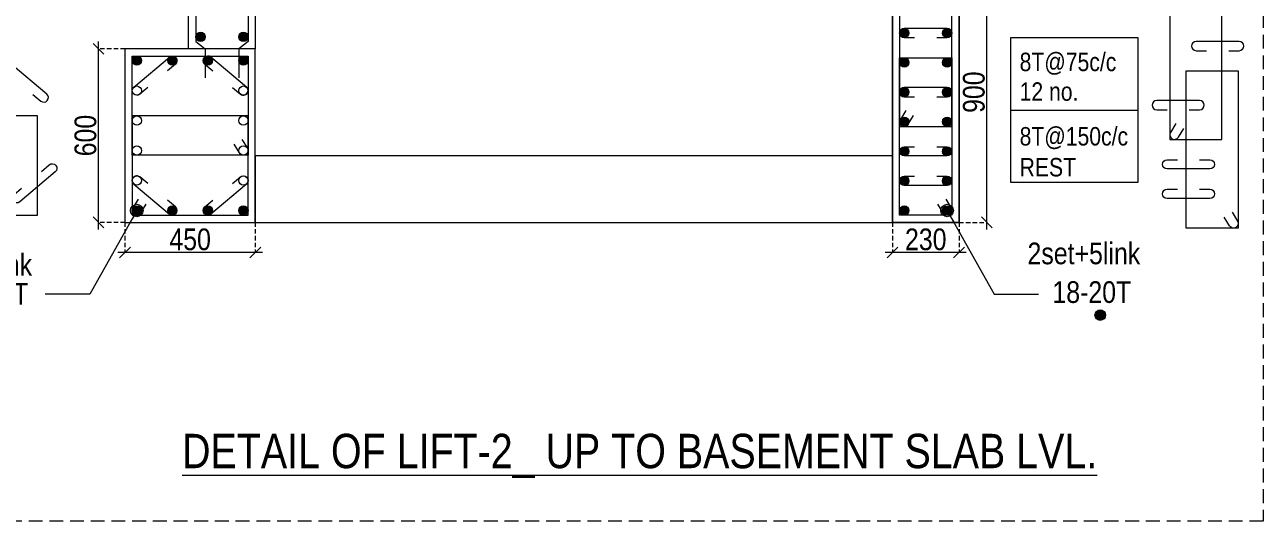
# Model space of a CAD drawing. Header units: millimetres. Extents: x 1112055 to 3390982, y -148532 to 766891.
# Drawn here: x 2625338 to 2642443, y 347435 to 354300 of the extents above; entities that cross this region are included whole.
import ezdxf

# ---------------------------------------------------------------- set-up
doc = ezdxf.new("R2010")
doc.units = ezdxf.units.MM
doc.header["$PDMODE"] = 35
doc.header["$PDSIZE"] = -25
doc.linetypes.add('DASHED2', pattern=[0.375, 0.25, -0.125])
doc.linetypes.add('Hidden', pattern=[9.525, 6.35, -3.175])
for name, color, linetype, lineweight in [('B COL. SIZE DIM', 220, 'Continuous', 25), ('B COLUMN', 1, 'Hidden', 9), ('B P.C.C', 251, 'Continuous', 0), ('B STEEL', 34, 'Continuous', 15), ('B STEEL TEXT', 7, 'Continuous', 15), ('B TITLE BLOCK', 250, 'Continuous', 0)]:
    doc.layers.add(name, color=color, linetype=linetype, lineweight=lineweight)
doc.styles.add('ARIAL', font='arial.ttf')
doc.styles.add('dim inside', font='romans.shx', dxfattribs={"width": 0.8, "height": 125})
doc.styles.add('SWINC', font='swissc.ttf')
doc.dimstyles.new('DIM 1', dxfattribs={"dimscale": 0, "dimtxt": 230, "dimasz": 150, "dimexe": 0.18, "dimexo": 0.0625, "dimgap": 0.5, "dimtad": 1, "dimdec": 0, "dimzin": 0, "dimdsep": 46, "dimtxsty": 'ARIAL', "dimblk": 'OBLIQUE', "dimcen": 6, "dimse1": 1, "dimse2": 1, "dimclrd": 256, "dimclrt": 256, "dimadec": 0, "dimazin": 2, "dimtfac": 0.75, "dimtdec": 0, "dimtix": 1, "dimtofl": 0, "dimtmove": 1, "dimatfit": 3, "dimldrblk": 'OPEN30', "dimfxl": 0.18, "dimfrac": 1, "dimtolj": 1, "dimtzin": 0, "dimlwd": -1, "dimarcsym": 0})
doc.dimstyles.new('dim inside', dxfattribs={"dimtxt": 125, "dimasz": 100, "dimexe": 0, "dimexo": 0, "dimgap": 10, "dimtad": 0, "dimdec": 0, "dimzin": 0, "dimdsep": 46, "dimtxsty": 'dim inside', "dimblk": 'SMALL', "dimcen": 0.09, "dimadec": 0, "dimazin": 0, "dimtfac": 1, "dimtdec": 0, "dimtofl": 0, "dimtmove": 0, "dimatfit": 3, "dimfxl": 1, "dimtolj": 1, "dimtzin": 0, "dimarcsym": 2})

# ---------------------------------------------------------------- blocks, each defined once
blk = doc.blocks.new('_Oblique')
at = {"color": 0, "linetype": 'ByBlock', "lineweight": -2}
blk.add_line((-0.5, -0.5), (0.5, 0.5), dxfattribs=at)
blk = doc.blocks.new('*D1568')
at = {"layer": 'B COL. SIZE DIM', "color": 250, "linetype": 'DASHED2', "lineweight": 9, "ltscale": 250, "transparency": 16777216}
for p, q in [((2637322, 351568), (2637322, 351152)), ((2638242, 351568), (2638242, 351152))]:
    blk.add_line(p, q, dxfattribs=at)
at = {"layer": 'B COL. SIZE DIM', "color": 250, "lineweight": 9, "ltscale": 250, "transparency": 16777216}
blk.add_line((2638342, 351152), (2637222, 351152), dxfattribs=at)
at = {"layer": 'Defpoints', "color": 0, "ltscale": 250, "transparency": 16777216}
for p in [(2637322, 351568), (2638242, 351568), (2637322, 351152)]:
    blk.add_point(p, dxfattribs=at)
at = {"layer": 'B COL. SIZE DIM', "color": 250, "lineweight": 9, "ltscale": 250, "transparency": 16777216, "xscale": 150, "yscale": 150, "zscale": 150, "rotation": 180}
blk.add_blockref('_Oblique', (2637322, 351152), dxfattribs=at)
at = {"layer": 'B COL. SIZE DIM', "color": 250, "lineweight": 9, "ltscale": 250, "transparency": 16777216, "xscale": 150, "yscale": 150, "zscale": 150}
blk.add_blockref('_Oblique', (2638242, 351152), dxfattribs=at)
at = {"layer": 'B COL. SIZE DIM', "color": 6, "ltscale": 250, "transparency": 16777216, "insert": (2637782, 351331), "char_height": 300, "attachment_point": 5, "style": 'SWINC'}
blk.add_mtext('\\A1;230', dxfattribs=at)
blk = doc.blocks.new('*D1569')
at = {"layer": 'B COL. SIZE DIM', "color": 250, "linetype": 'DASHED2', "lineweight": 9, "ltscale": 250, "transparency": 16777216}
for p, q in [((2638242, 355168), (2638626, 355168)), ((2638242, 351568), (2638626, 351568))]:
    blk.add_line(p, q, dxfattribs=at)
at = {"layer": 'B COL. SIZE DIM', "color": 250, "lineweight": 9, "ltscale": 250, "transparency": 16777216}
blk.add_line((2638626, 351468), (2638626, 355268), dxfattribs=at)
at = {"layer": 'Defpoints', "color": 0, "ltscale": 250, "transparency": 16777216}
for p in [(2638242, 355168), (2638626, 355168), (2638242, 351568)]:
    blk.add_point(p, dxfattribs=at)
at = {"layer": 'B COL. SIZE DIM', "color": 250, "lineweight": 9, "ltscale": 250, "transparency": 16777216, "xscale": 150, "yscale": 150, "zscale": 150}
for p, rotation in [((2638626, 355168), 90), ((2638626, 351568), 270)]:
    blk.add_blockref('_Oblique', p, dxfattribs=dict(at, rotation=rotation))
at = {"layer": 'B COL. SIZE DIM', "color": 6, "ltscale": 250, "transparency": 16777216, "insert": (2638447, 353368), "char_height": 300, "attachment_point": 5, "rotation": 90, "style": 'SWINC'}
blk.add_mtext('\\A1;900', dxfattribs=at)
blk = doc.blocks.new('*D1555')
at = {"layer": 'B COL. SIZE DIM', "color": 250, "linetype": 'DASHED2', "lineweight": 9, "ltscale": 250, "transparency": 16777216}
for p, q in [((2626722, 351568), (2626722, 351152)), ((2628522, 351568), (2628522, 351152))]:
    blk.add_line(p, q, dxfattribs=at)
at = {"layer": 'B COL. SIZE DIM', "color": 250, "lineweight": 9, "ltscale": 250, "transparency": 16777216}
blk.add_line((2628622, 351152), (2626622, 351152), dxfattribs=at)
at = {"layer": 'Defpoints', "color": 0, "ltscale": 250, "transparency": 16777216}
for p in [(2626722, 351568), (2628522, 351568), (2626722, 351152)]:
    blk.add_point(p, dxfattribs=at)
at = {"layer": 'B COL. SIZE DIM', "color": 250, "lineweight": 9, "ltscale": 250, "transparency": 16777216, "xscale": 150, "yscale": 150, "zscale": 150, "rotation": 180}
blk.add_blockref('_Oblique', (2626722, 351152), dxfattribs=at)
at = {"layer": 'B COL. SIZE DIM', "color": 250, "lineweight": 9, "ltscale": 250, "transparency": 16777216, "xscale": 150, "yscale": 150, "zscale": 150}
blk.add_blockref('_Oblique', (2628522, 351152), dxfattribs=at)
at = {"layer": 'B COL. SIZE DIM', "color": 6, "ltscale": 250, "transparency": 16777216, "insert": (2627622, 351331), "char_height": 300, "attachment_point": 5, "style": 'SWINC'}
blk.add_mtext('\\A1;450', dxfattribs=at)
blk = doc.blocks.new('*D1556')
at = {"layer": 'B COL. SIZE DIM', "color": 250, "lineweight": 9, "ltscale": 250, "transparency": 16777216}
blk.add_line((2626356, 351468), (2626356, 354068), dxfattribs=at)
at = {"layer": 'B COL. SIZE DIM', "color": 250, "linetype": 'DASHED2', "lineweight": 9, "ltscale": 250, "transparency": 16777216}
for p, q in [((2626722, 353968), (2626356, 353968)), ((2626722, 351568), (2626356, 351568))]:
    blk.add_line(p, q, dxfattribs=at)
at = {"layer": 'Defpoints', "color": 0, "lineweight": 30, "ltscale": 250, "transparency": 16777216}
for p in [(2626356, 353968), (2626722, 353968), (2626722, 351568)]:
    blk.add_point(p, dxfattribs=at)
at = {"layer": 'B COL. SIZE DIM', "color": 250, "lineweight": 9, "ltscale": 250, "transparency": 16777216, "xscale": 150, "yscale": 150, "zscale": 150}
for p, rotation in [((2626356, 353968), 90), ((2626356, 351568), 270)]:
    blk.add_blockref('_Oblique', p, dxfattribs=dict(at, rotation=rotation))
at = {"layer": 'B COL. SIZE DIM', "color": 6, "ltscale": 250, "transparency": 16777216, "insert": (2626177, 352768), "char_height": 300, "attachment_point": 5, "rotation": 90, "style": 'SWINC'}
blk.add_mtext('\\A1;600', dxfattribs=at)

msp = doc.modelspace()

# ---------------------------------------------------------------- hatches: boundary and pattern name
at = {"layer": 'B STEEL', "lineweight": 30}
h = msp.add_hatch(color=34, dxfattribs=at)
edge = h.paths.add_edge_path()
edge.add_arc((2637485.5, 354185.9), 64, -180, 180)
h = msp.add_hatch(color=34, dxfattribs=at)
edge = h.paths.add_edge_path()
edge.add_arc((2638077.5, 354185.9), 64, -180, 180)
at = {"layer": 'B STEEL', "lineweight": 9, "ltscale": 0.5}
h = msp.add_hatch(color=34, dxfattribs=at)
edge = h.paths.add_edge_path()
edge.add_arc((2627765.5, 354131.9), 64, 0, 360, ccw=False)
h = msp.add_hatch(color=34, dxfattribs=at)
edge = h.paths.add_edge_path()
edge.add_arc((2628357.5, 354131.9), 64, -540, -180)
h = msp.add_hatch(color=34, dxfattribs=at)
edge = h.paths.add_edge_path()
edge.add_arc((2626885.5, 353803.9), 64, 0, 360, ccw=False)
h = msp.add_hatch(color=34, dxfattribs=at)
edge = h.paths.add_edge_path()
edge.add_arc((2627376.2, 353803.9), 64, 0, 360, ccw=False)
h = msp.add_hatch(color=34, dxfattribs=at)
edge = h.paths.add_edge_path()
edge.add_arc((2627866.8, 353803.9), 64, 0, 360, ccw=False)
h = msp.add_hatch(color=34, dxfattribs=at)
edge = h.paths.add_edge_path()
edge.add_arc((2628357.5, 353803.9), 64, -540, -180)
at = {"layer": 'B STEEL', "lineweight": 30}
h = msp.add_hatch(color=34, dxfattribs=at)
edge = h.paths.add_edge_path()
edge.add_arc((2637485.5, 353776.9), 64, -180, 180)
h = msp.add_hatch(color=34, dxfattribs=at)
edge = h.paths.add_edge_path()
edge.add_arc((2638077.5, 353776.9), 64, -180, 180)
h = msp.add_hatch(color=34, dxfattribs=at)
edge = h.paths.add_edge_path()
edge.add_arc((2637485.5, 353367.9), 64, -180, 180)
h = msp.add_hatch(color=34, dxfattribs=at)
edge = h.paths.add_edge_path()
edge.add_arc((2638077.5, 353367.9), 64, -180, 180)
h = msp.add_hatch(color=34, dxfattribs=at)
edge = h.paths.add_edge_path()
edge.add_arc((2637485.5, 352958.9), 64, -180, 180)
h = msp.add_hatch(color=34, dxfattribs=at)
edge = h.paths.add_edge_path()
edge.add_arc((2638077.5, 352958.9), 64, -180, 180)
h = msp.add_hatch(color=34, dxfattribs=at)
edge = h.paths.add_edge_path()
edge.add_arc((2637485.5, 352549.9), 64, -180, 180)
h = msp.add_hatch(color=34, dxfattribs=at)
edge = h.paths.add_edge_path()
edge.add_arc((2638077.5, 352549.9), 64, -180, 180)
h = msp.add_hatch(color=34, dxfattribs=at)
edge = h.paths.add_edge_path()
edge.add_arc((2637485.5, 352140.9), 64, -180, 180)
h = msp.add_hatch(color=34, dxfattribs=at)
edge = h.paths.add_edge_path()
edge.add_arc((2638077.5, 352140.9), 64, -180, 180)
at = {"layer": 'B STEEL', "lineweight": 9, "ltscale": 0.5}
h = msp.add_hatch(color=34, dxfattribs=at)
edge = h.paths.add_edge_path()
edge.add_arc((2626885.5, 351731.9), 64, -360, 0)
h = msp.add_hatch(color=34, dxfattribs=at)
edge = h.paths.add_edge_path()
edge.add_arc((2627376.2, 351731.9), 64, -360, 0)
h = msp.add_hatch(color=34, dxfattribs=at)
edge = h.paths.add_edge_path()
edge.add_arc((2627866.8, 351731.9), 64, -360, 0)
h = msp.add_hatch(color=34, dxfattribs=at)
edge = h.paths.add_edge_path()
edge.add_arc((2628357.5, 351731.9), 64, 180, 540, ccw=False)
h = msp.add_hatch(color=34, dxfattribs=at)
edge = h.paths.add_edge_path()
edge.add_arc((2637485.5, 351731.9), 64, -360, 0)
h = msp.add_hatch(color=34, dxfattribs=at)
edge = h.paths.add_edge_path()
edge.add_arc((2638077.5, 351731.9), 64, 180, 540, ccw=False)
at = {"layer": 'B STEEL', "lineweight": 13}
h = msp.add_hatch(color=256, dxfattribs=at)
h.dxf.hatch_style = 1
edge = h.paths.add_edge_path()
edge.add_arc((2640192, 350285.5), 73.3, 0, 360)

# ---------------------------------------------------------------- linework, layer by layer
at = {"layer": 'B COLUMN', "color": 1, "linetype": 'ByBlock', "lineweight": 20}
for points in [[(2628521.5, 353967.9), (2627601.5, 353967.9), (2627601.5, 362885.9), (2638241.5, 362885.9), (2638241.5, 351567.9), (2637321.5, 351567.9), (2637321.5, 362085.9), (2628521.5, 362085.9)], [(2637321.5, 351567.9), (2638241.5, 351567.9), (2638241.5, 362885.9), (2637321.5, 362885.9)], [(2637321.5, 355167.9), (2638241.5, 355167.9), (2638241.5, 351567.9), (2637321.5, 351567.9)], [(2628521.5, 353967.9), (2626721.5, 353967.9), (2626721.5, 351567.9), (2628521.5, 351567.9)], [(2637321.5, 352487.9), (2628521.5, 352487.9), (2628521.5, 351567.9), (2637321.5, 351567.9)]]:
    msp.add_lwpolyline(points, close=True, dxfattribs=at)
at = {"layer": 'B P.C.C', "color": 250, "lineweight": 0, "ltscale": 30}
msp.add_line((2638957.1, 353120.2), (2640710.2, 353120.2), dxfattribs=at)
at = {"layer": 'B P.C.C', "color": 250, "linetype": 'Hidden', "lineweight": 0, "ltscale": 30}
msp.add_lwpolyline([(2642442.9, 347434.9), (2623171.1, 347434.9), (2623171.1, 365593.1), (2642442.9, 365593.1)], close=True, dxfattribs=at)
at = {"layer": 'B P.C.C', "color": 250, "lineweight": 0, "ltscale": 30}
msp.add_lwpolyline([(2638957.1, 354122.8), (2640710.2, 354122.8), (2640710.2, 352117.6), (2638957.1, 352117.6)], close=True, dxfattribs=at)
at = {"layer": 'B STEEL', "lineweight": 13}
for points in [[(2627829.6, 359685.9), (2627829.6, 359285.9), (2627701.5, 359185.9), (2627701.5, 354067.9), (2627829.6, 353967.9), (2627829.6, 353567.9)], [(2628293.5, 359685.9), (2628293.5, 359285.9), (2628421.5, 359185.9), (2628421.5, 354067.9), (2628293.5, 353967.9), (2628293.5, 353567.9)]]:
    msp.add_lwpolyline(points, dxfattribs=at)
for points in [[(2637421.5, 352894.9), (2638141.5, 352894.9), (2638141.5, 355067.9), (2637421.5, 355067.9)], [(2641152.7, 352715), (2641872.7, 352715), (2641872.7, 354888), (2641152.7, 354888)], [(2637421.5, 353840.9), (2638141.5, 353840.9), (2638141.5, 351667.9), (2637421.5, 351667.9)], [(2641376.7, 353661), (2642096.7, 353661), (2642096.7, 351488), (2641376.7, 351488)]]:
    msp.add_lwpolyline(points, close=True, dxfattribs=at)
at = {"layer": 'B STEEL', "color": 34, "lineweight": 9, "ltscale": 0.5}
for points in [[(2637934.9, 354121.8), (2638077.5, 354121.8, 1), (2638077.5, 354249.9), (2637485.5, 354249.9, 1), (2637485.5, 354121.8), (2637628.2, 354121.8)], [(2641967.2, 353941.9), (2642109.9, 353941.9, 1), (2642109.9, 354070), (2641517.9, 354070, 1), (2641517.9, 353941.9), (2641660.5, 353941.9)], [(2625449.5, 353336.9), (2625558.5, 353244.9, 1), (2625641.1, 353342.7), (2625150.5, 353757.1, 1), (2625067.9, 353659.2), (2625176.9, 353567.2)], [(2627035.8, 353432.6), (2626926.8, 353340.6, -1), (2626844.2, 353438.4), (2627334.9, 353852.8, -1), (2627417.5, 353754.9), (2627308.5, 353662.9)], [(2628207.2, 353432.6), (2628316.2, 353340.6, 1), (2628398.8, 353438.4), (2627908.2, 353852.8, 1), (2627825.5, 353754.9), (2627934.5, 353662.9)], [(2637934.9, 353303.9), (2638077.5, 353303.9, 1), (2638077.5, 353431.9), (2637485.5, 353431.9, 1), (2637485.5, 353303.9), (2637628.2, 353303.9)], [(2641420.5, 353124), (2641563.1, 353124, 1), (2641563.1, 353252), (2640971.2, 353252, 1), (2640971.2, 353124), (2641113.8, 353124)], [(2637505.8, 353113.9), (2637431, 352992.4, 1), (2637540.1, 352925.3), (2637614.8, 353046.8)], [(2641237, 352934), (2641162.2, 352812.5, 1), (2641271.2, 352745.4), (2641346, 352866.9)], [(2628337.3, 352715.7), (2628412, 352594.2, -1), (2628303, 352527.1), (2628228.2, 352648.6)], [(2637934.9, 352613.9), (2638077.5, 352613.9, -1), (2638077.5, 352485.9), (2637485.5, 352485.9, -1), (2637485.5, 352613.9), (2637628.2, 352613.9)], [(2625567, 352271), (2625676, 352363, -1), (2625758.6, 352265.2), (2625268, 351850.8, -1), (2625185.4, 351948.6), (2625294.3, 352040.7)], [(2641564, 352434), (2641706.6, 352434, -1), (2641706.6, 352306), (2641114.7, 352306, -1), (2641114.7, 352434), (2641257.3, 352434)], [(2627035.8, 352103.2), (2626926.8, 352195.2, 1), (2626844.2, 352097.4), (2627334.9, 351683, 1), (2627417.5, 351780.8), (2627308.5, 351872.8)], [(2628207.2, 352103.2), (2628316.2, 352195.2, -1), (2628398.8, 352097.4), (2627908.2, 351683, -1), (2627825.5, 351780.8), (2627934.5, 351872.8)], [(2637934.9, 352204.9), (2638077.5, 352204.9, -1), (2638077.5, 352076.9), (2637485.5, 352076.9, -1), (2637485.5, 352204.9), (2637628.2, 352204.9)], [(2641564, 352025), (2641706.6, 352025, -1), (2641706.6, 351897), (2641114.7, 351897, -1), (2641114.7, 352025), (2641257.3, 352025)], [(2626905.8, 351886.9), (2626831, 351765.4, 1), (2626940.1, 351698.3), (2627014.8, 351819.8)], [(2638057.3, 351886.9), (2638132, 351765.4, -1), (2638023, 351698.3), (2637948.2, 351819.8)], [(2642012.4, 351707), (2642087.2, 351585.6, -1), (2641978.1, 351518.4), (2641903.4, 351639.9)]]:
    msp.add_lwpolyline(points, format="xyb", dxfattribs=at)
for points in [[(2628421.5, 352496.7), (2626821.5, 352496.7), (2626821.5, 353867.9), (2628421.5, 353867.9)], [(2625513.3, 353039.1), (2623913.3, 353039.1), (2623913.3, 351667.9), (2625513.3, 351667.9)], [(2628421.5, 353039.1), (2626821.5, 353039.1), (2626821.5, 351667.9), (2628421.5, 351667.9)]]:
    msp.add_lwpolyline(points, close=True, dxfattribs=at)
for centre in [(2637485.5, 354185.9), (2638077.5, 354185.9), (2627765.5, 354131.9), (2628357.5, 354131.9), (2626885.5, 353803.9), (2627376.2, 353803.9), (2627866.8, 353803.9), (2628357.5, 353803.9), (2637485.5, 353776.9), (2638077.5, 353776.9), (2626885.5, 353389.5), (2628357.5, 353389.5), (2637485.5, 353367.9), (2638077.5, 353367.9), (2626885.5, 352975.1), (2628357.5, 352975.1), (2637485.5, 352958.9), (2638077.5, 352958.9), (2626885.5, 352560.7), (2628357.5, 352560.7), (2637485.5, 352549.9), (2638077.5, 352549.9), (2626885.5, 352146.3), (2628357.5, 352146.3), (2637485.5, 352140.9), (2638077.5, 352140.9), (2626885.5, 351731.9), (2627376.2, 351731.9), (2627866.8, 351731.9), (2628357.5, 351731.9), (2637485.5, 351731.9), (2638077.5, 351731.9)]:
    msp.add_circle(centre, 64, dxfattribs=at)
at = {"layer": 'B STEEL', "lineweight": 13}
msp.add_circle((2640192, 350285.5), 73.3, dxfattribs=at)

# ---------------------------------------------------------------- texts
at = {"layer": 'B STEEL TEXT', "lineweight": 5, "style": 'SWINC'}
for s, height, p in [('8T@75c/c', 255, (2639078.5, 353658.8)), ('12 no.', 255, (2639078.5, 353249.3)), ('8T@150c/c', 255, (2639078.5, 352630.4)), ('REST', 255, (2639078.5, 352203.3)), ('2set+5link', 300, (2639187.1, 350988.8)), ('2set+4link', 300, (2623881.7, 350831.8)), ('8-25T+8-20T', 300, (2623390.7, 350428.4)), ('18-20T', 300, (2639531.1, 350453.9))]:
    msp.add_text(s, height=height, dxfattribs=at).set_placement(p)
at = {"layer": 'B TITLE BLOCK', "color": 0, "style": 'SWINC'}
msp.add_text('%%UDETAIL OF LIFT-2_ UP TO BASEMENT SLAB LVL.', height=475.05, dxfattribs=at).set_placement((2627510.5, 348168.8))

# ---------------------------------------------------------------- dimensions: what is measured, and where the dimension line sits
at = {"layer": 'B COL. SIZE DIM', "color": 250, "ltscale": 250}
for base, p1, p2, angle, picture, middle in [((2638626.3, 355167.9), (2638241.5, 351567.9), (2638241.5, 355167.9), 270, '*D1569', (2638447.3, 353367.9)), ((2626355.5, 353967.9), (2626721.5, 351567.9), (2626721.5, 353967.9), 270, '*D1556', (2626176.6, 352767.9)), ((2626721.5, 351152.1), (2628521.5, 351567.9), (2626721.5, 351567.9), 180, '*D1555', (2627621.5, 351330.9)), ((2637321.5, 351152.1), (2638241.5, 351567.9), (2637321.5, 351567.9), 180, '*D1568', (2637781.5, 351331.3))]:
    dim = msp.add_linear_dim(base=base, p1=p1, p2=p2, angle=angle, dimstyle='dim inside', override={"dimtxt": 300, "dimasz": 150, "dimgap": 25, "dimtad": 3, "dimlfac": 0.25, "dimtxsty": 'SWINC', "dimblk1": 'Oblique', "dimblk2": 'Oblique', "dimsah": 1, "dimdle": 100, "dimclrd": 250, "dimclre": 250, "dimclrt": 6, "dimfxl": 1000, "dimlwd": 9, "dimlwe": 9}, dxfattribs=at)
    dim.commit()
    dim.dimension.update_dxf_attribs({"geometry": picture, "text_midpoint": middle})

# ---------------------------------------------------------------- leaders
at = {"layer": 'B STEEL TEXT', "lineweight": 9}
for points in [[(2626885.5, 351731.9), (2626234.9, 350575.7), (2625621.8, 350575.7)], [(2638077.5, 351731.9), (2638728.1, 350575.7), (2639341.3, 350575.7)]]:
    msp.add_leader(points, dimstyle='DIM 1', override={"dimscale": 1, "dimasz": 175, "dimtad": 0, "dimtxsty": 'SWINC', "dimldrblk": 'DotBlank', "dimfxlon": 1, "dimarcsym": 2}, dxfattribs=at)

doc.saveas('drawing.dxf')
